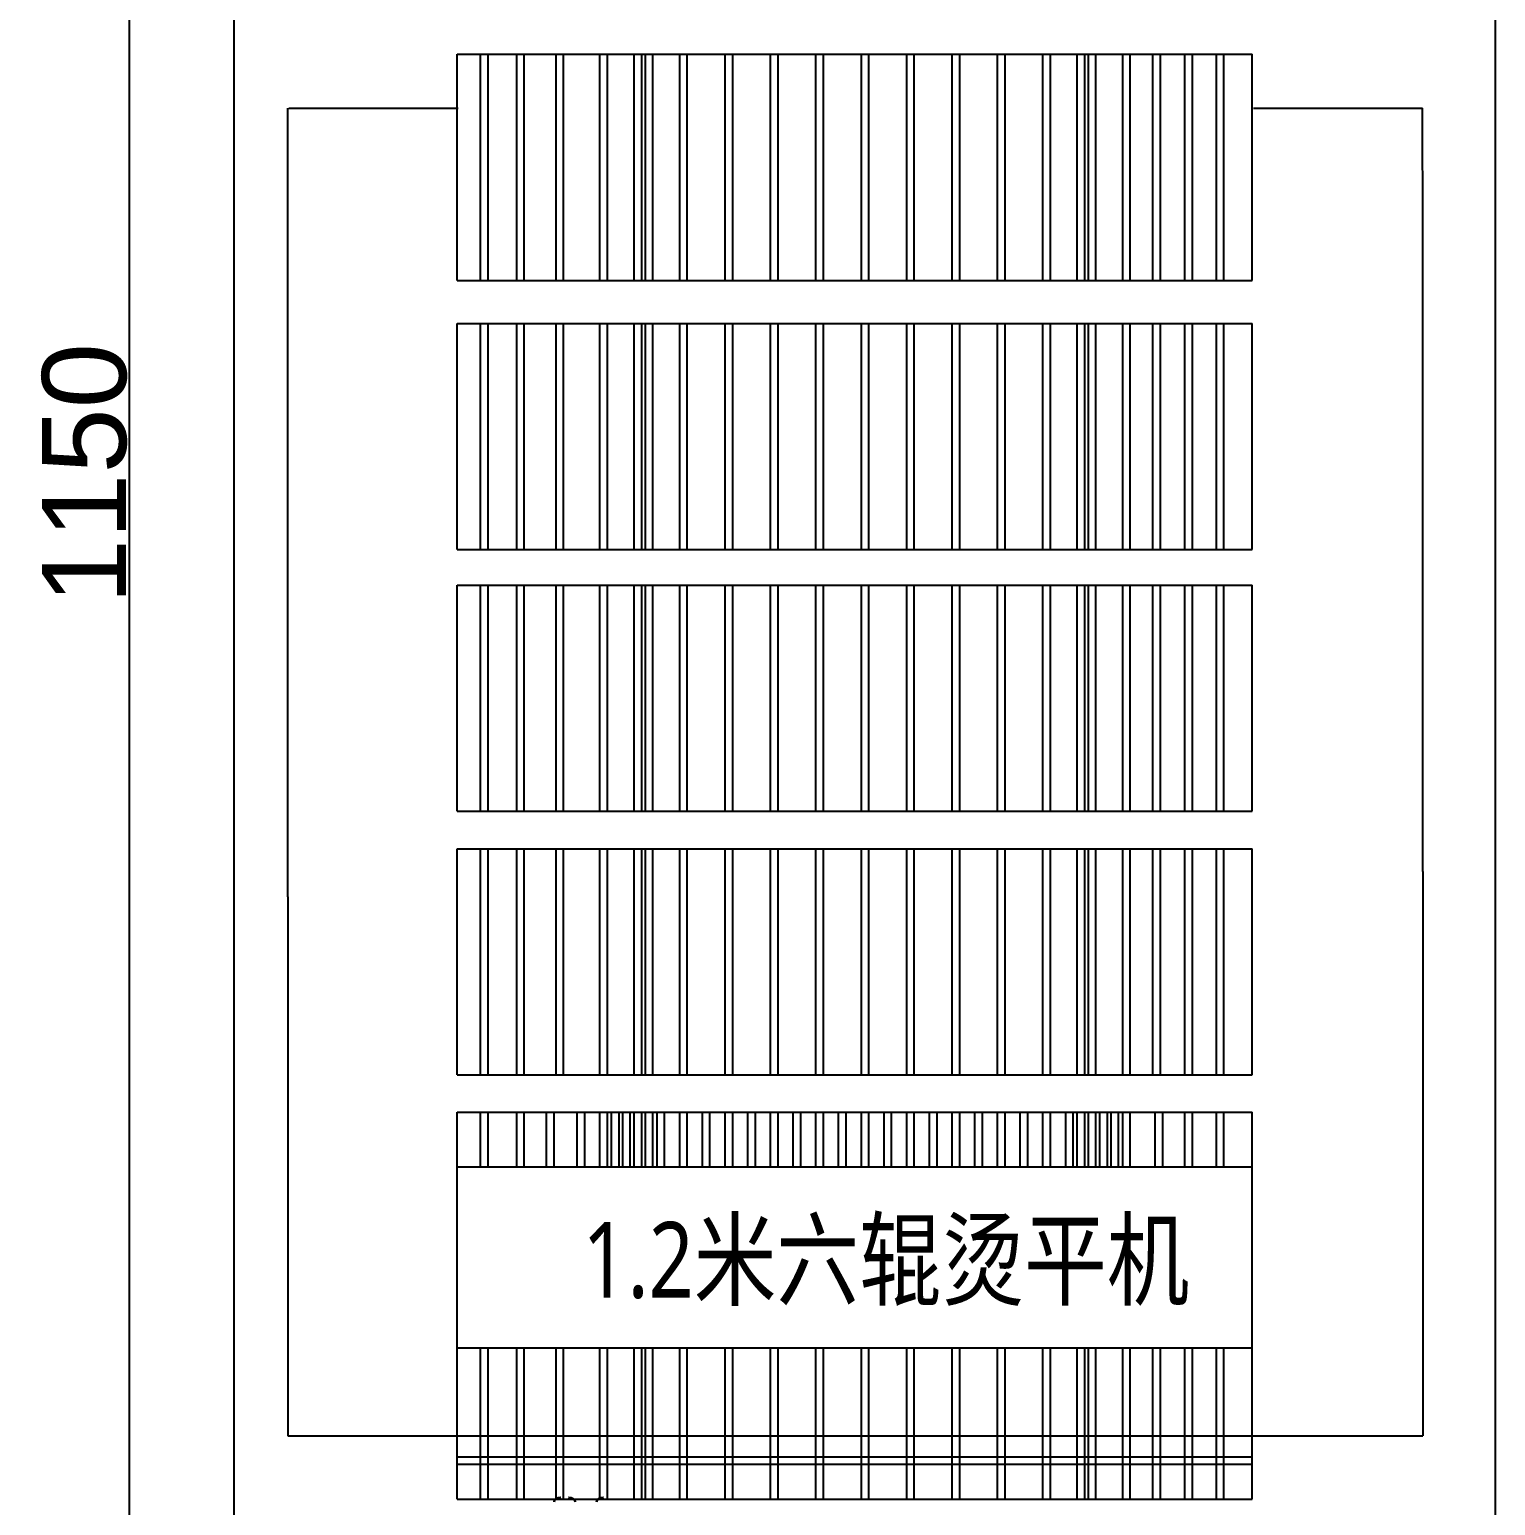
# Model space of a CAD drawing. Header units: millimetres. Extents: x 1761 to 11571, y -2876 to 3504.
# Drawn here: x 3089 to 3612, y -154 to 373 of the extents above; entities that cross this region are included whole.
import ezdxf

# ---------------------------------------------------------------- set-up
doc = ezdxf.new("R2010")
doc.units = ezdxf.units.MM
for name, color, linetype in [('02', 254, 'Continuous'), ('6-TAGGING 标注', 254, 'Continuous'), ('new', 7, 'Continuous')]:
    doc.layers.add(name, color=color, linetype=linetype)
doc.styles.get("Standard").update_dxf_attribs({"font": 'arial.ttf', "height": 30})
doc.styles.add('图纸中文说明', font='simplex.shx', dxfattribs={"width": 0.8, "bigfont": 'hztxt.shx'})
doc.dimstyles.new('ISO-25', dxfattribs={"dimtxt": 100, "dimasz": 2.5, "dimexe": 1.25, "dimexo": 0.625, "dimtad": 1, "dimtxsty": 'Standard', "dimcen": 2.5, "dimclrd": 2, "dimclre": 2, "dimclrt": 1, "dimadec": 0, "dimazin": 0, "dimtfac": 1, "dimtmove": 0, "dimatfit": 3, "dimfxl": 0, "dimarcsym": 0})

# ---------------------------------------------------------------- blocks, each defined once
blk = doc.blocks.new('SBJ')
at = {"color": 9}
for p, q in [((176754.3, 79298.3), (176754.3, 81830.9)), ((172254.3, 79198.3), (172254.3, 81730.9)), ((172925.8, 77410.5), (172925.8, 78343.8)), ((176077.8, 77410.5), (176077.8, 78343.8))]:
    blk.add_line(p, q, dxfattribs=at)
at = {"color": 9, "linetype": 'Continuous', "lineweight": 30, "ltscale": 0.2, "flags": 128}
for points in [[(173310.1, 76799.3), (173310.3, 76801.3), (173310.8, 76803.3), (173311.8, 76805.2), (173313.1, 76807), (173314.8, 76808.8), (173316.8, 76810.4), (173319.1, 76811.8), (173321.6, 76813), (173324.4, 76814.1), (173327.4, 76814.9), (173330.4, 76815.5), (173333.6, 76815.9), (173336.9, 76816)], [(173366.9, 76816), (173370.1, 76815.9), (173373.3, 76815.5), (173376.4, 76814.9), (173379.3, 76814.1), (173382.1, 76813), (173384.6, 76811.8), (173386.9, 76810.4), (173388.9, 76808.8), (173390.6, 76807), (173391.9, 76805.2), (173392.9, 76803.3), (173393.5, 76801.3), (173393.7, 76799.3)], [(173479.1, 76799.3), (173479.3, 76801.3), (173479.8, 76803.3), (173480.8, 76805.2), (173482.1, 76807), (173483.8, 76808.8), (173485.8, 76810.4), (173488.1, 76811.8), (173490.6, 76813), (173493.4, 76814.1), (173496.4, 76814.9), (173499.4, 76815.5), (173502.6, 76815.9), (173505.9, 76816)]]:
    blk.add_lwpolyline(points, dxfattribs=at)
at = {"color": 9, "linetype": 'Continuous', "lineweight": 30, "ltscale": 0.2}
for centre, major_axis, start_param, end_param in [((173336.9, 76799.2), (-27.2, 0), -1.570796, 0), ((173366.9, 76799.2), (27.2, 0), 0, 1.570796), ((173505.9, 76799.2), (-27.2, 0), -1.570796, 0)]:
    blk.add_ellipse(centre, major_axis=major_axis, ratio=0.625304, start_param=start_param, end_param=end_param, dxfattribs=at)
at = {"layer": '02', "color": 9}
for p, q in [((172925.8, 82538.5), (176077.8, 82538.5)), ((172925.8, 81642.1), (172925.8, 82538.5)), ((173018.5, 81642.1), (173018.5, 82538.5)), ((173048.5, 81642.1), (173048.5, 82538.5)), ((173075.8, 82538.5), (175927.8, 82538.5)), ((173162, 81642.1), (173162, 82538.5)), ((173192, 81642.1), (173192, 82538.5)), ((173317.9, 81642.1), (173317.9, 82538.5)), ((173347.9, 81642.1), (173347.9, 82538.5)), ((173492, 81642.1), (173492, 82538.5)), ((173522, 81642.1), (173522, 82538.5)), ((173628, 81642.1), (173628, 82538.5)), ((173628, 81642.1), (173628, 82538.5)), ((173628, 81642.1), (173628, 82538.5)), ((173658, 81642.1), (173658, 82538.5)), ((173658, 81642.1), (173658, 82538.5)), ((173658, 81642.1), (173658, 82538.5)), ((173672, 81642.1), (173672, 82538.5)), ((173702, 81642.1), (173702, 82538.5)), ((173808, 81642.1), (173808, 82538.5)), ((173808, 81642.1), (173808, 82538.5)), ((173808, 81642.1), (173808, 82538.5)), ((173808, 81642.1), (173808, 82538.5)), ((173838, 81642.1), (173838, 82538.5)), ((173838, 81642.1), (173838, 82538.5)), ((173838, 81642.1), (173838, 82538.5)), ((173838, 81642.1), (173838, 82538.5)), ((173988, 81642.1), (173988, 82538.5)), ((173988, 81642.1), (173988, 82538.5)), ((173988, 81642.1), (173988, 82538.5)), ((173988, 81642.1), (173988, 82538.5)), ((174018, 81642.1), (174018, 82538.5)), ((174018, 81642.1), (174018, 82538.5)), ((174018, 81642.1), (174018, 82538.5)), ((174018, 81642.1), (174018, 82538.5)), ((174168, 81642.1), (174168, 82538.5)), ((174168, 81642.1), (174168, 82538.5)), ((174198, 81642.1), (174198, 82538.5)), ((174198, 81642.1), (174198, 82538.5)), ((174348, 81642.1), (174348, 82538.5)), ((174348, 81642.1), (174348, 82538.5)), ((174378, 81642.1), (174378, 82538.5)), ((174378, 81642.1), (174378, 82538.5)), ((174528, 81642.1), (174528, 82538.5)), ((174528, 81642.1), (174528, 82538.5)), ((174528, 81642.1), (174528, 82538.5)), ((174528, 81642.1), (174528, 82538.5)), ((174558, 81642.1), (174558, 82538.5)), ((174558, 81642.1), (174558, 82538.5)), ((174558, 81642.1), (174558, 82538.5)), ((174558, 81642.1), (174558, 82538.5)), ((174708, 81642.1), (174708, 82538.5)), ((174708, 81642.1), (174708, 82538.5)), ((174708, 81642.1), (174708, 82538.5)), ((174708, 81642.1), (174708, 82538.5)), ((174708, 81642.1), (174708, 82538.5)), ((174738, 81642.1), (174738, 82538.5)), ((174738, 81642.1), (174738, 82538.5)), ((174738, 81642.1), (174738, 82538.5)), ((174738, 81642.1), (174738, 82538.5)), ((174738, 81642.1), (174738, 82538.5)), ((174888, 81642.1), (174888, 82538.5)), ((174888, 81642.1), (174888, 82538.5)), ((174888, 81642.1), (174888, 82538.5)), ((174918, 81642.1), (174918, 82538.5)), ((174918, 81642.1), (174918, 82538.5)), ((174918, 81642.1), (174918, 82538.5)), ((175068, 81642.1), (175068, 82538.5)), ((175098, 81642.1), (175098, 82538.5)), ((175248, 81642.1), (175248, 82538.5)), ((175248, 81642.1), (175248, 82538.5)), ((175248, 81642.1), (175248, 82538.5)), ((175278, 81642.1), (175278, 82538.5)), ((175278, 81642.1), (175278, 82538.5)), ((175278, 81642.1), (175278, 82538.5)), ((175384, 81642.1), (175384, 82538.5)), ((175384, 81642.1), (175384, 82538.5)), ((175384, 81642.1), (175384, 82538.5)), ((175414, 81642.1), (175414, 82538.5)), ((175414, 81642.1), (175414, 82538.5)), ((175414, 81642.1), (175414, 82538.5)), ((175428, 81642.1), (175428, 82538.5)), ((175428, 81642.1), (175428, 82538.5)), ((175428, 81642.1), (175428, 82538.5)), ((175428, 81642.1), (175428, 82538.5)), ((175458, 81642.1), (175458, 82538.5)), ((175458, 81642.1), (175458, 82538.5)), ((175458, 81642.1), (175458, 82538.5)), ((175458, 81642.1), (175458, 82538.5)), ((175564, 81642.1), (175564, 82538.5)), ((175594, 81642.1), (175594, 82538.5)), ((175683.5, 81642.1), (175683.5, 82538.5)), ((175713.5, 81642.1), (175713.5, 82538.5)), ((175810.8, 81642.1), (175810.8, 82538.5)), ((175840.8, 81642.1), (175840.8, 82538.5)), ((175935.2, 81642.1), (175935.2, 82538.5)), ((175965.2, 81642.1), (175965.2, 82538.5)), ((176077.8, 81642.1), (176077.8, 82538.5)), ((172258.8, 82324.4), (172930.3, 82324.4)), ((176082.3, 82324.4), (176752.8, 82324.4)), ((172925.8, 81642.1), (176077.8, 81642.1)), ((172925.8, 81471.3), (176077.8, 81471.3)), ((172925.8, 80574.9), (172925.8, 81471.3)), ((173018.5, 80574.9), (173018.5, 81471.3)), ((173048.5, 80574.9), (173048.5, 81471.3)), ((173075.8, 81471.3), (175927.8, 81471.3)), ((173162, 80574.9), (173162, 81471.3)), ((173192, 80574.9), (173192, 81471.3)), ((173317.9, 80574.9), (173317.9, 81471.3)), ((173347.9, 80574.9), (173347.9, 81471.3)), ((173492, 80574.9), (173492, 81471.3)), ((173522, 80574.9), (173522, 81471.3)), ((173628, 80574.9), (173628, 81471.3)), ((173628, 80574.9), (173628, 81471.3)), ((173628, 80574.9), (173628, 81471.3)), ((173658, 80574.9), (173658, 81471.3)), ((173658, 80574.9), (173658, 81471.3)), ((173658, 80574.9), (173658, 81471.3)), ((173672, 80574.9), (173672, 81471.3)), ((173702, 80574.9), (173702, 81471.3)), ((173808, 80574.9), (173808, 81471.3)), ((173808, 80574.9), (173808, 81471.3)), ((173808, 80574.9), (173808, 81471.3)), ((173808, 80574.9), (173808, 81471.3)), ((173838, 80574.9), (173838, 81471.3)), ((173838, 80574.9), (173838, 81471.3)), ((173838, 80574.9), (173838, 81471.3)), ((173838, 80574.9), (173838, 81471.3)), ((173988, 80574.9), (173988, 81471.3)), ((173988, 80574.9), (173988, 81471.3)), ((173988, 80574.9), (173988, 81471.3)), ((173988, 80574.9), (173988, 81471.3)), ((174018, 80574.9), (174018, 81471.3)), ((174018, 80574.9), (174018, 81471.3)), ((174018, 80574.9), (174018, 81471.3)), ((174018, 80574.9), (174018, 81471.3)), ((174168, 80574.9), (174168, 81471.3)), ((174168, 80574.9), (174168, 81471.3)), ((174198, 80574.9), (174198, 81471.3)), ((174198, 80574.9), (174198, 81471.3)), ((174348, 80574.9), (174348, 81471.3)), ((174348, 80574.9), (174348, 81471.3)), ((174378, 80574.9), (174378, 81471.3)), ((174378, 80574.9), (174378, 81471.3)), ((174528, 80574.9), (174528, 81471.3)), ((174528, 80574.9), (174528, 81471.3)), ((174528, 80574.9), (174528, 81471.3)), ((174528, 80574.9), (174528, 81471.3)), ((174558, 80574.9), (174558, 81471.3)), ((174558, 80574.9), (174558, 81471.3)), ((174558, 80574.9), (174558, 81471.3)), ((174558, 80574.9), (174558, 81471.3)), ((174708, 80574.9), (174708, 81471.3)), ((174708, 80574.9), (174708, 81471.3)), ((174708, 80574.9), (174708, 81471.3)), ((174708, 80574.9), (174708, 81471.3)), ((174708, 80574.9), (174708, 81471.3)), ((174738, 80574.9), (174738, 81471.3)), ((174738, 80574.9), (174738, 81471.3)), ((174738, 80574.9), (174738, 81471.3)), ((174738, 80574.9), (174738, 81471.3)), ((174738, 80574.9), (174738, 81471.3)), ((174888, 80574.9), (174888, 81471.3)), ((174888, 80574.9), (174888, 81471.3)), ((174888, 80574.9), (174888, 81471.3)), ((174918, 80574.9), (174918, 81471.3)), ((174918, 80574.9), (174918, 81471.3)), ((174918, 80574.9), (174918, 81471.3)), ((175068, 80574.9), (175068, 81471.3)), ((175098, 80574.9), (175098, 81471.3)), ((175248, 80574.9), (175248, 81471.3)), ((175248, 80574.9), (175248, 81471.3)), ((175248, 80574.9), (175248, 81471.3)), ((175278, 80574.9), (175278, 81471.3)), ((175278, 80574.9), (175278, 81471.3)), ((175278, 80574.9), (175278, 81471.3)), ((175384, 80574.9), (175384, 81471.3)), ((175384, 80574.9), (175384, 81471.3)), ((175384, 80574.9), (175384, 81471.3)), ((175414, 80574.9), (175414, 81471.3)), ((175414, 80574.9), (175414, 81471.3)), ((175414, 80574.9), (175414, 81471.3)), ((175428, 80574.9), (175428, 81471.3)), ((175428, 80574.9), (175428, 81471.3)), ((175428, 80574.9), (175428, 81471.3)), ((175428, 80574.9), (175428, 81471.3)), ((175458, 80574.9), (175458, 81471.3)), ((175458, 80574.9), (175458, 81471.3)), ((175458, 80574.9), (175458, 81471.3)), ((175458, 80574.9), (175458, 81471.3)), ((175564, 80574.9), (175564, 81471.3)), ((175594, 80574.9), (175594, 81471.3)), ((175683.5, 80574.9), (175683.5, 81471.3)), ((175713.5, 80574.9), (175713.5, 81471.3)), ((175810.8, 80574.9), (175810.8, 81471.3)), ((175840.8, 80574.9), (175840.8, 81471.3)), ((175935.2, 80574.9), (175935.2, 81471.3)), ((175965.2, 80574.9), (175965.2, 81471.3)), ((176077.8, 80574.9), (176077.8, 81471.3)), ((172925.8, 80574.9), (176077.8, 80574.9)), ((172925.8, 80433.7), (176077.8, 80433.7)), ((172925.8, 79537.3), (172925.8, 80433.7)), ((173018.5, 79537.3), (173018.5, 80433.7)), ((173048.5, 79537.3), (173048.5, 80433.7)), ((173075.8, 80433.7), (175927.8, 80433.7)), ((173162, 79537.3), (173162, 80433.7)), ((173192, 79537.3), (173192, 80433.7)), ((173317.9, 79537.3), (173317.9, 80433.7)), ((173347.9, 79537.3), (173347.9, 80433.7)), ((173492, 79537.3), (173492, 80433.7)), ((173522, 79537.3), (173522, 80433.7)), ((173628, 79537.3), (173628, 80433.7)), ((173628, 79537.3), (173628, 80433.7)), ((173628, 79537.3), (173628, 80433.7)), ((173658, 79537.3), (173658, 80433.7)), ((173658, 79537.3), (173658, 80433.7)), ((173658, 79537.3), (173658, 80433.7)), ((173672, 79537.3), (173672, 80433.7)), ((173702, 79537.3), (173702, 80433.7)), ((173808, 79537.3), (173808, 80433.7)), ((173808, 79537.3), (173808, 80433.7)), ((173808, 79537.3), (173808, 80433.7)), ((173808, 79537.3), (173808, 80433.7)), ((173838, 79537.3), (173838, 80433.7)), ((173838, 79537.3), (173838, 80433.7)), ((173838, 79537.3), (173838, 80433.7)), ((173838, 79537.3), (173838, 80433.7)), ((173988, 79537.3), (173988, 80433.7)), ((173988, 79537.3), (173988, 80433.7)), ((173988, 79537.3), (173988, 80433.7)), ((173988, 79537.3), (173988, 80433.7)), ((174018, 79537.3), (174018, 80433.7)), ((174018, 79537.3), (174018, 80433.7)), ((174018, 79537.3), (174018, 80433.7)), ((174018, 79537.3), (174018, 80433.7)), ((174168, 79537.3), (174168, 80433.7)), ((174168, 79537.3), (174168, 80433.7)), ((174198, 79537.3), (174198, 80433.7)), ((174198, 79537.3), (174198, 80433.7)), ((174348, 79537.3), (174348, 80433.7)), ((174348, 79537.3), (174348, 80433.7)), ((174378, 79537.3), (174378, 80433.7)), ((174378, 79537.3), (174378, 80433.7)), ((174528, 79537.3), (174528, 80433.7)), ((174528, 79537.3), (174528, 80433.7)), ((174528, 79537.3), (174528, 80433.7)), ((174528, 79537.3), (174528, 80433.7)), ((174558, 79537.3), (174558, 80433.7)), ((174558, 79537.3), (174558, 80433.7)), ((174558, 79537.3), (174558, 80433.7)), ((174558, 79537.3), (174558, 80433.7)), ((174708, 79537.3), (174708, 80433.7)), ((174708, 79537.3), (174708, 80433.7)), ((174708, 79537.3), (174708, 80433.7)), ((174708, 79537.3), (174708, 80433.7)), ((174708, 79537.3), (174708, 80433.7)), ((174738, 79537.3), (174738, 80433.7)), ((174738, 79537.3), (174738, 80433.7)), ((174738, 79537.3), (174738, 80433.7)), ((174738, 79537.3), (174738, 80433.7)), ((174738, 79537.3), (174738, 80433.7)), ((174888, 79537.3), (174888, 80433.7)), ((174888, 79537.3), (174888, 80433.7)), ((174888, 79537.3), (174888, 80433.7)), ((174918, 79537.3), (174918, 80433.7)), ((174918, 79537.3), (174918, 80433.7)), ((174918, 79537.3), (174918, 80433.7)), ((175068, 79537.3), (175068, 80433.7)), ((175098, 79537.3), (175098, 80433.7)), ((175248, 79537.3), (175248, 80433.7)), ((175248, 79537.3), (175248, 80433.7)), ((175248, 79537.3), (175248, 80433.7)), ((175278, 79537.3), (175278, 80433.7)), ((175278, 79537.3), (175278, 80433.7)), ((175278, 79537.3), (175278, 80433.7)), ((175384, 79537.3), (175384, 80433.7)), ((175384, 79537.3), (175384, 80433.7)), ((175384, 79537.3), (175384, 80433.7)), ((175414, 79537.3), (175414, 80433.7)), ((175414, 79537.3), (175414, 80433.7)), ((175414, 79537.3), (175414, 80433.7)), ((175428, 79537.3), (175428, 80433.7)), ((175428, 79537.3), (175428, 80433.7)), ((175428, 79537.3), (175428, 80433.7)), ((175428, 79537.3), (175428, 80433.7)), ((175458, 79537.3), (175458, 80433.7)), ((175458, 79537.3), (175458, 80433.7)), ((175458, 79537.3), (175458, 80433.7)), ((175458, 79537.3), (175458, 80433.7)), ((175564, 79537.3), (175564, 80433.7)), ((175594, 79537.3), (175594, 80433.7)), ((175683.5, 79537.3), (175683.5, 80433.7)), ((175713.5, 79537.3), (175713.5, 80433.7)), ((175810.8, 79537.3), (175810.8, 80433.7)), ((175840.8, 79537.3), (175840.8, 80433.7)), ((175935.2, 79537.3), (175935.2, 80433.7)), ((175965.2, 79537.3), (175965.2, 80433.7)), ((176077.8, 79537.3), (176077.8, 80433.7)), ((172925.8, 79537.3), (176077.8, 79537.3)), ((172925.8, 79388.7), (176077.8, 79388.7)), ((172925.8, 78492.3), (172925.8, 79388.7)), ((173018.5, 78492.3), (173018.5, 79388.7)), ((173048.5, 78492.3), (173048.5, 79388.7)), ((173162, 78492.3), (173162, 79388.7)), ((173192, 78492.3), (173192, 79388.7)), ((173317.9, 78492.3), (173317.9, 79388.7)), ((173347.9, 78492.3), (173347.9, 79388.7)), ((173492, 78492.3), (173492, 79388.7)), ((173522, 78492.3), (173522, 79388.7)), ((173628, 78492.3), (173628, 79388.7)), ((173628, 78492.3), (173628, 79388.7)), ((173628, 78492.3), (173628, 79388.7)), ((173658, 78492.3), (173658, 79388.7)), ((173658, 78492.3), (173658, 79388.7)), ((173658, 78492.3), (173658, 79388.7)), ((173672, 78492.3), (173672, 79388.7)), ((173702, 78492.3), (173702, 79388.7)), ((173808, 78492.3), (173808, 79388.7)), ((173808, 78492.3), (173808, 79388.7)), ((173808, 78492.3), (173808, 79388.7)), ((173808, 78492.3), (173808, 79388.7)), ((173838, 78492.3), (173838, 79388.7)), ((173838, 78492.3), (173838, 79388.7)), ((173838, 78492.3), (173838, 79388.7)), ((173838, 78492.3), (173838, 79388.7)), ((173988, 78492.3), (173988, 79388.7)), ((173988, 78492.3), (173988, 79388.7)), ((173988, 78492.3), (173988, 79388.7)), ((173988, 78492.3), (173988, 79388.7)), ((174018, 78492.3), (174018, 79388.7)), ((174018, 78492.3), (174018, 79388.7)), ((174018, 78492.3), (174018, 79388.7)), ((174018, 78492.3), (174018, 79388.7)), ((174168, 78492.3), (174168, 79388.7)), ((174168, 78492.3), (174168, 79388.7)), ((174198, 78492.3), (174198, 79388.7)), ((174198, 78492.3), (174198, 79388.7)), ((174348, 78492.3), (174348, 79388.7)), ((174348, 78492.3), (174348, 79388.7)), ((174378, 78492.3), (174378, 79388.7)), ((174378, 78492.3), (174378, 79388.7)), ((174528, 78492.3), (174528, 79388.7)), ((174528, 78492.3), (174528, 79388.7)), ((174528, 78492.3), (174528, 79388.7)), ((174528, 78492.3), (174528, 79388.7)), ((174558, 78492.3), (174558, 79388.7)), ((174558, 78492.3), (174558, 79388.7)), ((174558, 78492.3), (174558, 79388.7)), ((174558, 78492.3), (174558, 79388.7)), ((174708, 78492.3), (174708, 79388.7)), ((174708, 78492.3), (174708, 79388.7)), ((174708, 78492.3), (174708, 79388.7)), ((174708, 78492.3), (174708, 79388.7)), ((174708, 78492.3), (174708, 79388.7)), ((174738, 78492.3), (174738, 79388.7)), ((174738, 78492.3), (174738, 79388.7)), ((174738, 78492.3), (174738, 79388.7)), ((174738, 78492.3), (174738, 79388.7)), ((174738, 78492.3), (174738, 79388.7)), ((174888, 78492.3), (174888, 79388.7)), ((174888, 78492.3), (174888, 79388.7)), ((174888, 78492.3), (174888, 79388.7)), ((174918, 78492.3), (174918, 79388.7)), ((174918, 78492.3), (174918, 79388.7)), ((174918, 78492.3), (174918, 79388.7)), ((175068, 78492.3), (175068, 79388.7)), ((175098, 78492.3), (175098, 79388.7)), ((175248, 78492.3), (175248, 79388.7)), ((175248, 78492.3), (175248, 79388.7)), ((175248, 78492.3), (175248, 79388.7)), ((175278, 78492.3), (175278, 79388.7)), ((175278, 78492.3), (175278, 79388.7)), ((175278, 78492.3), (175278, 79388.7)), ((175384, 78492.3), (175384, 79388.7)), ((175384, 78492.3), (175384, 79388.7)), ((175384, 78492.3), (175384, 79388.7)), ((175414, 78492.3), (175414, 79388.7)), ((175414, 78492.3), (175414, 79388.7)), ((175414, 78492.3), (175414, 79388.7)), ((175428, 78492.3), (175428, 79388.7)), ((175428, 78492.3), (175428, 79388.7)), ((175428, 78492.3), (175428, 79388.7)), ((175428, 78492.3), (175428, 79388.7)), ((175458, 78492.3), (175458, 79388.7)), ((175458, 78492.3), (175458, 79388.7)), ((175458, 78492.3), (175458, 79388.7)), ((175458, 78492.3), (175458, 79388.7)), ((175564, 78492.3), (175564, 79388.7)), ((175594, 78492.3), (175594, 79388.7)), ((175683.5, 78492.3), (175683.5, 79388.7)), ((175713.5, 78492.3), (175713.5, 79388.7)), ((175810.8, 78492.3), (175810.8, 79388.7)), ((175840.8, 78492.3), (175840.8, 79388.7)), ((175935.2, 78492.3), (175935.2, 79388.7)), ((175965.2, 78492.3), (175965.2, 79388.7)), ((176077.8, 78492.3), (176077.8, 79388.7)), ((176754.3, 79298.3), (176754.3, 77061.7)), ((172254.3, 79198.3), (172254.3, 77061.7)), ((172925.8, 78492.3), (176077.8, 78492.3)), ((172925.8, 78343.8), (176077.8, 78343.8)), ((173018.5, 78128.2), (173018.5, 78343.8)), ((173048.5, 78128.2), (173048.5, 78343.8)), ((173162, 78128.2), (173162, 78343.8)), ((173192, 78128.2), (173192, 78343.8)), ((173279.7, 78128.2), (173279.7, 78343.8)), ((173309.7, 78128.2), (173309.7, 78343.8)), ((173402, 78128.2), (173402, 78343.8)), ((173432, 78128.2), (173432, 78343.8)), ((173492, 78128.2), (173492, 78343.8)), ((173522, 78128.2), (173522, 78343.8)), ((173538, 78128.2), (173538, 78343.8)), ((173568, 78128.2), (173568, 78343.8)), ((173582, 78128.2), (173582, 78343.8)), ((173612, 78128.2), (173612, 78343.8)), ((173628, 78128.2), (173628, 78343.8)), ((173658, 78128.2), (173658, 78343.8)), ((173672, 78128.2), (173672, 78343.8)), ((173702, 78128.2), (173702, 78343.8)), ((173718, 78128.2), (173718, 78343.8)), ((173748, 78128.2), (173748, 78343.8)), ((173808, 78128.2), (173808, 78343.8)), ((173838, 78128.2), (173838, 78343.8)), ((173898, 78128.2), (173898, 78343.8)), ((173928, 78128.2), (173928, 78343.8)), ((173988, 78128.2), (173988, 78343.8)), ((174018, 78128.2), (174018, 78343.8)), ((174078, 78128.2), (174078, 78343.8)), ((174108, 78128.2), (174108, 78343.8)), ((174168, 78128.2), (174168, 78343.8)), ((174198, 78128.2), (174198, 78343.8)), ((174258, 78128.2), (174258, 78343.8)), ((174288, 78128.2), (174288, 78343.8)), ((174348, 78128.2), (174348, 78343.8)), ((174378, 78128.2), (174378, 78343.8)), ((174438, 78128.2), (174438, 78343.8)), ((174468, 78128.2), (174468, 78343.8)), ((174528, 78128.2), (174528, 78343.8)), ((174558, 78128.2), (174558, 78343.8)), ((174618, 78128.2), (174618, 78343.8)), ((174648, 78128.2), (174648, 78343.8)), ((174708, 78128.2), (174708, 78343.8)), ((174738, 78128.2), (174738, 78343.8)), ((174798, 78128.2), (174798, 78343.8)), ((174828, 78128.2), (174828, 78343.8)), ((174888, 78128.2), (174888, 78343.8)), ((174918, 78128.2), (174918, 78343.8)), ((174978, 78128.2), (174978, 78343.8)), ((175008, 78128.2), (175008, 78343.8)), ((175068, 78128.2), (175068, 78343.8)), ((175098, 78128.2), (175098, 78343.8)), ((175158, 78128.2), (175158, 78343.8)), ((175188, 78128.2), (175188, 78343.8)), ((175248, 78128.2), (175248, 78343.8)), ((175278, 78128.2), (175278, 78343.8)), ((175338, 78128.2), (175338, 78343.8)), ((175368, 78128.2), (175368, 78343.8)), ((175384, 78128.2), (175384, 78343.8)), ((175414, 78128.2), (175414, 78343.8)), ((175428, 78128.2), (175428, 78343.8)), ((175458, 78128.2), (175458, 78343.8)), ((175474, 78128.2), (175474, 78343.8)), ((175504, 78128.2), (175504, 78343.8)), ((175518, 78128.2), (175518, 78343.8)), ((175548, 78128.2), (175548, 78343.8)), ((175564, 78128.2), (175564, 78343.8)), ((175594, 78128.2), (175594, 78343.8)), ((175692.7, 78128.2), (175692.7, 78343.8)), ((175722.7, 78128.2), (175722.7, 78343.8)), ((175810.8, 78128.2), (175810.8, 78343.8)), ((175840.8, 78128.2), (175840.8, 78343.8)), ((175935.2, 78128.2), (175935.2, 78343.8)), ((175965.2, 78128.2), (175965.2, 78343.8)), ((173538, 78128.2), (173538, 78228.2)), ((173568, 78128.2), (173568, 78228.2)), ((173628, 78128.2), (173628, 78228.2)), ((173628, 78128.2), (173628, 78228.2)), ((173658, 78128.2), (173658, 78228.2)), ((173658, 78128.2), (173658, 78228.2)), ((173718, 78128.2), (173718, 78228.2)), ((173718, 78128.2), (173718, 78228.2)), ((173718, 78128.2), (173718, 78228.2)), ((173748, 78128.2), (173748, 78228.2)), ((173748, 78128.2), (173748, 78228.2)), ((173748, 78128.2), (173748, 78228.2)), ((173808, 78128.2), (173808, 78228.2)), ((173808, 78128.2), (173808, 78228.2)), ((173808, 78128.2), (173808, 78228.2)), ((173838, 78128.2), (173838, 78228.2)), ((173838, 78128.2), (173838, 78228.2)), ((173838, 78128.2), (173838, 78228.2)), ((173898, 78128.2), (173898, 78228.2)), ((173898, 78128.2), (173898, 78228.2)), ((173898, 78128.2), (173898, 78228.2)), ((173898, 78128.2), (173898, 78228.2)), ((173928, 78128.2), (173928, 78228.2)), ((173928, 78128.2), (173928, 78228.2)), ((173928, 78128.2), (173928, 78228.2)), ((173928, 78128.2), (173928, 78228.2)), ((173988, 78128.2), (173988, 78228.2)), ((173988, 78128.2), (173988, 78228.2)), ((173988, 78128.2), (173988, 78228.2)), ((174018, 78128.2), (174018, 78228.2)), ((174018, 78128.2), (174018, 78228.2)), ((174018, 78128.2), (174018, 78228.2)), ((174078, 78128.2), (174078, 78228.2)), ((174078, 78128.2), (174078, 78228.2)), ((174108, 78128.2), (174108, 78228.2)), ((174108, 78128.2), (174108, 78228.2)), ((174168, 78128.2), (174168, 78228.2)), ((174198, 78128.2), (174198, 78228.2)), ((174348, 78128.2), (174348, 78228.2)), ((174378, 78128.2), (174378, 78228.2)), ((174438, 78128.2), (174438, 78228.2)), ((174438, 78128.2), (174438, 78228.2)), ((174468, 78128.2), (174468, 78228.2)), ((174468, 78128.2), (174468, 78228.2)), ((174528, 78128.2), (174528, 78228.2)), ((174528, 78128.2), (174528, 78228.2)), ((174528, 78128.2), (174528, 78228.2)), ((174558, 78128.2), (174558, 78228.2)), ((174558, 78128.2), (174558, 78228.2)), ((174558, 78128.2), (174558, 78228.2)), ((174618, 78128.2), (174618, 78228.2)), ((174618, 78128.2), (174618, 78228.2)), ((174618, 78128.2), (174618, 78228.2)), ((174648, 78128.2), (174648, 78228.2)), ((174648, 78128.2), (174648, 78228.2)), ((174648, 78128.2), (174648, 78228.2)), ((174708, 78128.2), (174708, 78228.2)), ((174708, 78128.2), (174708, 78228.2)), ((174708, 78128.2), (174708, 78228.2)), ((174708, 78128.2), (174708, 78228.2)), ((174738, 78128.2), (174738, 78228.2)), ((174738, 78128.2), (174738, 78228.2)), ((174738, 78128.2), (174738, 78228.2)), ((174738, 78128.2), (174738, 78228.2)), ((174798, 78128.2), (174798, 78228.2)), ((174798, 78128.2), (174798, 78228.2)), ((174798, 78128.2), (174798, 78228.2)), ((174828, 78128.2), (174828, 78228.2)), ((174828, 78128.2), (174828, 78228.2)), ((174828, 78128.2), (174828, 78228.2)), ((174888, 78128.2), (174888, 78228.2)), ((174888, 78128.2), (174888, 78228.2)), ((174918, 78128.2), (174918, 78228.2)), ((174918, 78128.2), (174918, 78228.2)), ((174978, 78128.2), (174978, 78228.2)), ((175008, 78128.2), (175008, 78228.2)), ((175158, 78128.2), (175158, 78228.2)), ((175188, 78128.2), (175188, 78228.2)), ((175248, 78128.2), (175248, 78228.2)), ((175248, 78128.2), (175248, 78228.2)), ((175278, 78128.2), (175278, 78228.2)), ((175278, 78128.2), (175278, 78228.2)), ((175338, 78128.2), (175338, 78228.2)), ((175338, 78128.2), (175338, 78228.2)), ((175338, 78128.2), (175338, 78228.2)), ((175368, 78128.2), (175368, 78228.2)), ((175368, 78128.2), (175368, 78228.2)), ((175368, 78128.2), (175368, 78228.2)), ((175384, 78128.2), (175384, 78228.2)), ((175384, 78128.2), (175384, 78228.2)), ((175414, 78128.2), (175414, 78228.2)), ((175414, 78128.2), (175414, 78228.2)), ((175428, 78128.2), (175428, 78228.2)), ((175428, 78128.2), (175428, 78228.2)), ((175428, 78128.2), (175428, 78228.2)), ((175458, 78128.2), (175458, 78228.2)), ((175458, 78128.2), (175458, 78228.2)), ((175458, 78128.2), (175458, 78228.2)), ((175474, 78128.2), (175474, 78228.2)), ((175504, 78128.2), (175504, 78228.2)), ((175518, 78128.2), (175518, 78228.2)), ((175518, 78128.2), (175518, 78228.2)), ((175518, 78128.2), (175518, 78228.2)), ((175548, 78128.2), (175548, 78228.2)), ((175548, 78128.2), (175548, 78228.2)), ((175548, 78128.2), (175548, 78228.2)), ((172925.8, 78128.2), (176077.8, 78128.2)), ((172925.8, 77410.5), (176077.8, 77410.5)), ((172925.8, 76810.5), (172925.8, 77410.5)), ((173018.5, 76810.5), (173018.5, 77410.5)), ((173048.5, 76810.5), (173048.5, 77410.5)), ((173075.8, 77410.5), (175927.8, 77410.5)), ((173162, 76810.5), (173162, 77410.5)), ((173192, 76810.5), (173192, 77410.5)), ((173317.9, 76810.5), (173317.9, 77410.5)), ((173347.9, 76810.5), (173347.9, 77410.5)), ((173492, 76810.5), (173492, 77410.5)), ((173522, 76810.5), (173522, 77410.5)), ((173628, 76810.5), (173628, 77410.5)), ((173628, 76810.5), (173628, 77410.5)), ((173628, 76810.5), (173628, 77410.5)), ((173658, 76810.5), (173658, 77410.5)), ((173658, 76810.5), (173658, 77410.5)), ((173658, 76810.5), (173658, 77410.5)), ((173672, 76810.5), (173672, 77410.5)), ((173702, 76810.5), (173702, 77410.5)), ((173808, 76810.5), (173808, 77410.5)), ((173808, 76810.5), (173808, 77410.5)), ((173808, 76810.5), (173808, 77410.5)), ((173808, 76810.5), (173808, 77410.5)), ((173838, 76810.5), (173838, 77410.5)), ((173838, 76810.5), (173838, 77410.5)), ((173838, 76810.5), (173838, 77410.5)), ((173838, 76810.5), (173838, 77410.5)), ((173988, 76810.5), (173988, 77410.5)), ((173988, 76810.5), (173988, 77410.5)), ((173988, 76810.5), (173988, 77410.5)), ((173988, 76810.5), (173988, 77410.5)), ((174018, 76810.5), (174018, 77410.5)), ((174018, 76810.5), (174018, 77410.5)), ((174018, 76810.5), (174018, 77410.5)), ((174018, 76810.5), (174018, 77410.5)), ((174168, 76810.5), (174168, 77410.5)), ((174168, 76810.5), (174168, 77410.5)), ((174198, 76810.5), (174198, 77410.5)), ((174198, 76810.5), (174198, 77410.5)), ((174348, 76810.5), (174348, 77410.5)), ((174348, 76810.5), (174348, 77410.5)), ((174378, 76810.5), (174378, 77410.5)), ((174378, 76810.5), (174378, 77410.5)), ((174528, 76810.5), (174528, 77410.5)), ((174528, 76810.5), (174528, 77410.5)), ((174528, 76810.5), (174528, 77410.5)), ((174528, 76810.5), (174528, 77410.5)), ((174558, 76810.5), (174558, 77410.5)), ((174558, 76810.5), (174558, 77410.5)), ((174558, 76810.5), (174558, 77410.5)), ((174558, 76810.5), (174558, 77410.5)), ((174708, 76810.5), (174708, 77410.5)), ((174708, 76810.5), (174708, 77410.5)), ((174708, 76810.5), (174708, 77410.5)), ((174708, 76810.5), (174708, 77410.5)), ((174708, 76810.5), (174708, 77410.5)), ((174738, 76810.5), (174738, 77410.5)), ((174738, 76810.5), (174738, 77410.5)), ((174738, 76810.5), (174738, 77410.5)), ((174738, 76810.5), (174738, 77410.5)), ((174738, 76810.5), (174738, 77410.5)), ((174888, 76810.5), (174888, 77410.5)), ((174888, 76810.5), (174888, 77410.5)), ((174888, 76810.5), (174888, 77410.5)), ((174918, 76810.5), (174918, 77410.5)), ((174918, 76810.5), (174918, 77410.5)), ((174918, 76810.5), (174918, 77410.5)), ((175068, 76810.5), (175068, 77410.5)), ((175098, 76810.5), (175098, 77410.5)), ((175248, 76810.5), (175248, 77410.5)), ((175248, 76810.5), (175248, 77410.5)), ((175248, 76810.5), (175248, 77410.5)), ((175278, 76810.5), (175278, 77410.5)), ((175278, 76810.5), (175278, 77410.5)), ((175278, 76810.5), (175278, 77410.5)), ((175384, 76810.5), (175384, 77410.5)), ((175384, 76810.5), (175384, 77410.5)), ((175384, 76810.5), (175384, 77410.5)), ((175414, 76810.5), (175414, 77410.5)), ((175414, 76810.5), (175414, 77410.5)), ((175414, 76810.5), (175414, 77410.5)), ((175428, 76810.5), (175428, 77410.5)), ((175428, 76810.5), (175428, 77410.5)), ((175428, 76810.5), (175428, 77410.5)), ((175428, 76810.5), (175428, 77410.5)), ((175458, 76810.5), (175458, 77410.5)), ((175458, 76810.5), (175458, 77410.5)), ((175458, 76810.5), (175458, 77410.5)), ((175458, 76810.5), (175458, 77410.5)), ((175564, 76810.5), (175564, 77410.5)), ((175594, 76810.5), (175594, 77410.5)), ((175683.5, 76810.5), (175683.5, 77410.5)), ((175713.5, 76810.5), (175713.5, 77410.5)), ((175810.8, 76810.5), (175810.8, 77410.5)), ((175840.8, 76810.5), (175840.8, 77410.5)), ((175935.2, 76810.5), (175935.2, 77410.5)), ((175965.2, 76810.5), (175965.2, 77410.5)), ((176077.8, 76810.5), (176077.8, 77410.5)), ((172254.3, 77061.7), (176754.3, 77061.7)), ((172925.8, 76978.5), (176077.8, 76978.5)), ((172925.8, 76948.5), (176077.8, 76948.5)), ((172925.8, 76810.5), (176077.8, 76810.5))]:
    blk.add_line(p, q, dxfattribs=at)
at = {"layer": '6-TAGGING 标注', "color": 9}
for p, q in [((172254.3, 81730.9), (172254.3, 82324.4)), ((176754.3, 81830.9), (176752.8, 82324.4))]:
    blk.add_line(p, q, dxfattribs=at)
at = {"color": 255, "insert": (175828, 77575.6), "char_height": 300, "width": 3040.956, "attachment_point": 9, "style": '图纸中文说明'}
blk.add_mtext('{\\fMicrosoft YaHei Light|b0|i0|c134|p34;1.2米六辊烫平机}', dxfattribs=at)
blk = doc.blocks.new('*D65')
at = {"color": 2, "lineweight": -2, "transparency": 16777216}
for p, q in [((3161.12, 789.58), (3123.13, 789.58)), ((3124.38, -357.92), (3124.38, 787.08)), ((3161.12, -360.42), (3123.13, -360.42))]:
    blk.add_line(p, q, dxfattribs=at)
at = {"color": 2, "transparency": 16777216}
for points in [[(3123.96, 787.08), (3124.8, 787.08), (3124.38, 789.58)], [(3123.96, -357.92), (3124.8, -357.92), (3124.38, -360.42)]]:
    blk.add_solid(points, dxfattribs=at)
at = {"layer": 'Defpoints', "color": 0, "transparency": 16777216}
for p in [(3124.38, 789.58), (3161.74, 789.58), (3161.74, -360.42)]:
    blk.add_point(p, dxfattribs=at)
at = {"color": 1, "transparency": 16777216, "insert": (3108.44, 214.58), "char_height": 30, "attachment_point": 5, "rotation": 90}
blk.add_mtext('1150', dxfattribs=at)

msp = doc.modelspace()

# ---------------------------------------------------------------- linework, layer by layer
at = {"color": 255}
for p, q in [((3161.745, -360.42), (3161.745, 789.58)), ((3611.745, -360.42), (3611.745, 789.58))]:
    msp.add_line(p, q, dxfattribs=at)

# ---------------------------------------------------------------- block references
at = {"layer": 'new', "color": 1, "xscale": 0.09, "yscale": 0.09, "zscale": 0.09}
msp.add_blockref('SBJ', (-12322.008, -7064.273), dxfattribs=at)

# ---------------------------------------------------------------- dimensions: what is measured, and where the dimension line sits
at = {"color": 255}
dim = msp.add_linear_dim(base=(3124.38, 789.58), p1=(3161.745, -360.42), p2=(3161.745, 789.58), angle=90, dimstyle='ISO-25', dxfattribs=at)
dim.commit()
dim.dimension.update_dxf_attribs({"geometry": '*D65', "text_midpoint": (3108.438, 214.58)})

doc.saveas('drawing.dxf')
